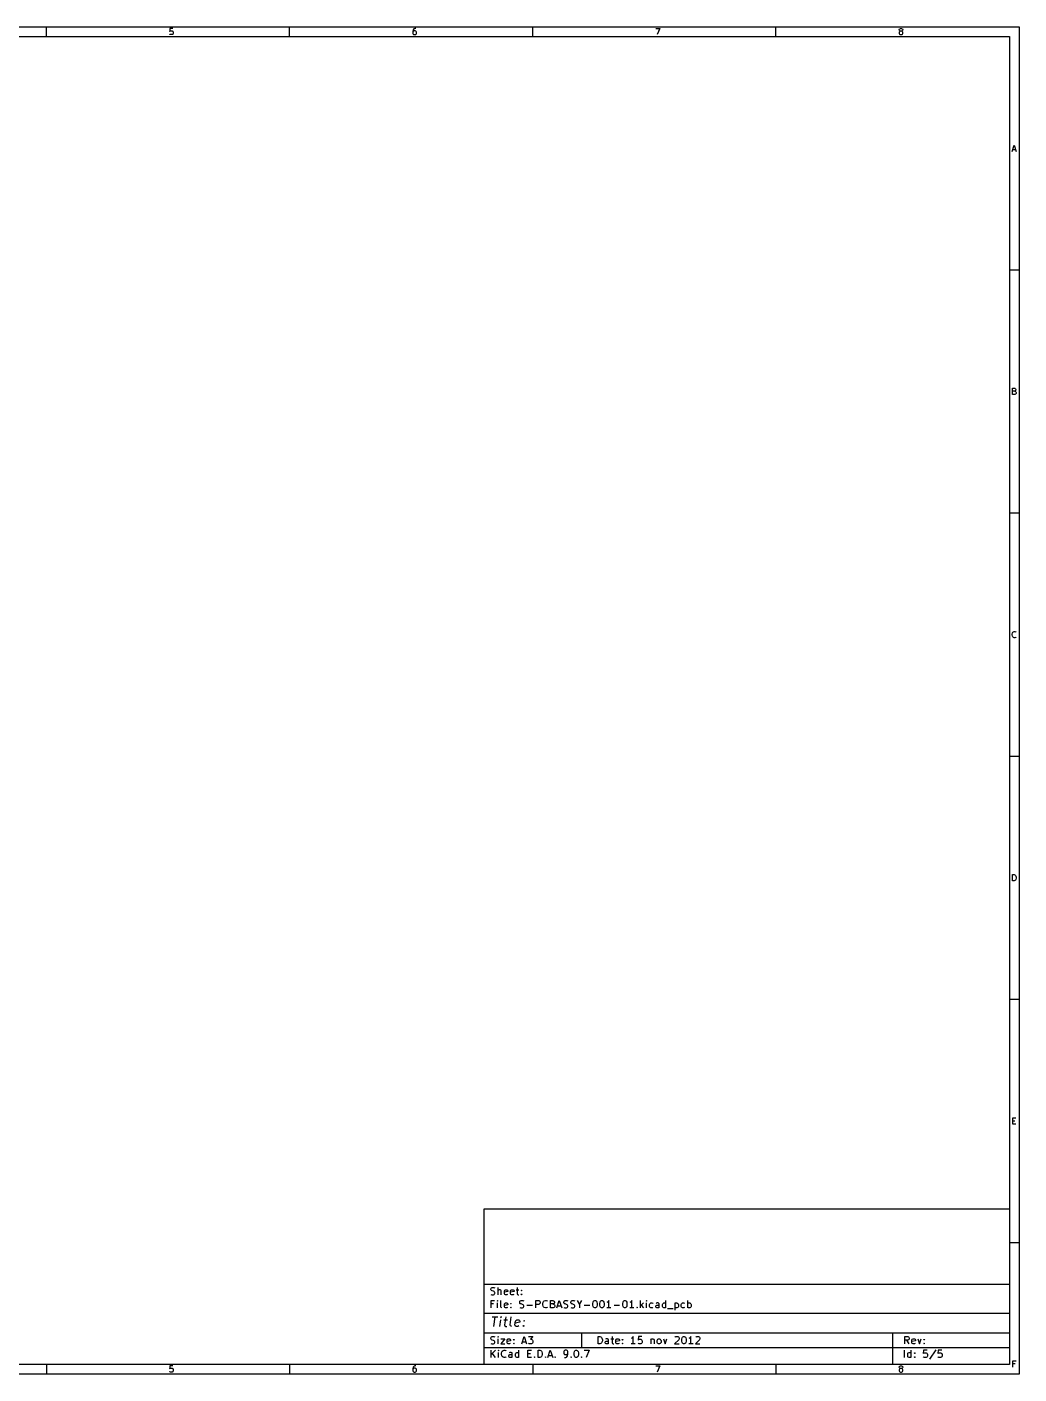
# Model space of a CAD drawing. Extents: x 0.4 to 16.1, y -11.3 to -0.4.
# Drawn here: x 8.11 to 16.14, y -11.3 to -0.39 of the extents above; entities that cross this region are included whole.
import ezdxf

# ---------------------------------------------------------------- set-up
doc = ezdxf.new("R2010")
doc.units = 0
doc.header["$MEASUREMENT"] = 0
doc.layers.add('BLACK', color=7, linetype='CONTINUOUS')

msp = doc.modelspace()

# ---------------------------------------------------------------- linework, layer by layer
at = {"layer": 'BLACK', "linetype": 'CONTINUOUS'}
for p, q in [((0.394, -0.394), (16.141, -0.394)), ((8.268, -0.472), (8.268, -0.394)), ((9.268, -0.405), (9.266, -0.43)), ((9.266, -0.43), (9.268, -0.427)), ((9.292, -0.405), (9.268, -0.405)), ((9.268, -0.427), (9.273, -0.425)), ((9.273, -0.425), (9.285, -0.425)), ((9.285, -0.425), (9.29, -0.427)), ((9.29, -0.427), (9.292, -0.43)), ((9.292, -0.43), (9.295, -0.435)), ((9.295, -0.435), (9.295, -0.447)), ((10.236, -0.472), (10.236, -0.394)), ((11.237, -0.417), (11.234, -0.427)), ((11.234, -0.427), (11.234, -0.447)), ((11.237, -0.43), (11.234, -0.435)), ((11.241, -0.41), (11.237, -0.417)), ((11.239, -0.427), (11.237, -0.43)), ((11.244, -0.425), (11.239, -0.427)), ((11.244, -0.408), (11.241, -0.41)), ((11.249, -0.405), (11.244, -0.408)), ((11.254, -0.425), (11.244, -0.425)), ((11.258, -0.405), (11.249, -0.405)), ((11.258, -0.427), (11.254, -0.425)), ((11.261, -0.43), (11.258, -0.427)), ((11.263, -0.435), (11.261, -0.43)), ((11.263, -0.447), (11.263, -0.435)), ((12.205, -0.472), (12.205, -0.394)), ((13.2, -0.405), (13.234, -0.405)), ((13.234, -0.405), (13.212, -0.456)), ((14.173, -0.472), (14.173, -0.394)), ((15.171, -0.415), (15.174, -0.41)), ((15.171, -0.417), (15.171, -0.415)), ((15.174, -0.422), (15.171, -0.417)), ((15.174, -0.432), (15.171, -0.437)), ((15.174, -0.41), (15.176, -0.408)), ((15.176, -0.425), (15.174, -0.422)), ((15.176, -0.43), (15.174, -0.432)), ((15.176, -0.408), (15.181, -0.405)), ((15.181, -0.427), (15.176, -0.425)), ((15.181, -0.427), (15.176, -0.43)), ((15.181, -0.405), (15.191, -0.405)), ((15.191, -0.427), (15.181, -0.427)), ((15.191, -0.405), (15.195, -0.408)), ((15.195, -0.425), (15.191, -0.427)), ((15.195, -0.43), (15.191, -0.427)), ((15.195, -0.408), (15.198, -0.41)), ((15.198, -0.422), (15.195, -0.425)), ((15.198, -0.432), (15.195, -0.43)), ((15.198, -0.41), (15.2, -0.415)), ((15.2, -0.417), (15.198, -0.422)), ((15.2, -0.437), (15.198, -0.432)), ((15.2, -0.415), (15.2, -0.417)), ((16.141, -0.394), (16.141, -11.299)), ((0.472, -0.472), (16.063, -0.472)), ((9.268, -0.454), (9.266, -0.452)), ((9.273, -0.456), (9.268, -0.454)), ((9.285, -0.456), (9.273, -0.456)), ((9.29, -0.454), (9.285, -0.456)), ((9.292, -0.452), (9.29, -0.454)), ((9.295, -0.447), (9.292, -0.452)), ((11.234, -0.447), (11.237, -0.452)), ((11.237, -0.452), (11.239, -0.454)), ((11.239, -0.454), (11.244, -0.456)), ((11.244, -0.456), (11.254, -0.456)), ((11.254, -0.456), (11.258, -0.454)), ((11.258, -0.454), (11.261, -0.452)), ((11.261, -0.452), (11.263, -0.447)), ((15.171, -0.437), (15.171, -0.447)), ((15.171, -0.447), (15.174, -0.452)), ((15.174, -0.452), (15.176, -0.454)), ((15.176, -0.454), (15.181, -0.456)), ((15.181, -0.456), (15.191, -0.456)), ((15.191, -0.456), (15.195, -0.454)), ((15.195, -0.454), (15.198, -0.452)), ((15.198, -0.452), (15.2, -0.447)), ((15.2, -0.447), (15.2, -0.437)), ((16.063, -0.472), (16.063, -11.221)), ((16.085, -1.401), (16.102, -1.35)), ((16.09, -1.387), (16.114, -1.387)), ((16.102, -1.35), (16.119, -1.401)), ((16.141, -2.362), (16.063, -2.362)), ((16.089, -3.37), (16.089, -3.319)), ((16.089, -3.319), (16.106, -3.319)), ((16.106, -3.343), (16.089, -3.343)), ((16.108, -3.37), (16.089, -3.37)), ((16.106, -3.319), (16.11, -3.321)), ((16.11, -3.341), (16.106, -3.343)), ((16.106, -3.343), (16.113, -3.345)), ((16.113, -3.367), (16.108, -3.37)), ((16.11, -3.321), (16.113, -3.324)), ((16.113, -3.338), (16.11, -3.341)), ((16.113, -3.324), (16.115, -3.328)), ((16.115, -3.333), (16.113, -3.338)), ((16.113, -3.345), (16.115, -3.348)), ((16.115, -3.365), (16.113, -3.367)), ((16.115, -3.328), (16.115, -3.333)), ((16.115, -3.348), (16.118, -3.353)), ((16.118, -3.36), (16.115, -3.365)), ((16.118, -3.353), (16.118, -3.36)), ((16.141, -4.331), (16.063, -4.331)), ((16.086, -5.309), (16.089, -5.299)), ((16.086, -5.316), (16.086, -5.309)), ((16.089, -5.326), (16.086, -5.316)), ((16.089, -5.299), (16.091, -5.294)), ((16.091, -5.331), (16.089, -5.326)), ((16.091, -5.294), (16.096, -5.29)), ((16.096, -5.336), (16.091, -5.331)), ((16.096, -5.29), (16.103, -5.287)), ((16.103, -5.338), (16.096, -5.336)), ((16.103, -5.287), (16.108, -5.287)), ((16.108, -5.338), (16.103, -5.338)), ((16.108, -5.287), (16.115, -5.29)), ((16.115, -5.336), (16.108, -5.338)), ((16.115, -5.29), (16.118, -5.292)), ((16.118, -5.333), (16.115, -5.336)), ((16.141, -6.299), (16.063, -6.299)), ((16.089, -7.307), (16.089, -7.256)), ((16.089, -7.256), (16.101, -7.256)), ((16.101, -7.256), (16.108, -7.258)), ((16.108, -7.304), (16.101, -7.307)), ((16.108, -7.258), (16.113, -7.263)), ((16.113, -7.3), (16.108, -7.304)), ((16.113, -7.263), (16.115, -7.268)), ((16.115, -7.295), (16.113, -7.3)), ((16.115, -7.268), (16.118, -7.278)), ((16.118, -7.285), (16.115, -7.295)), ((16.118, -7.278), (16.118, -7.285)), ((16.101, -7.307), (16.089, -7.307)), ((16.141, -8.268), (16.063, -8.268)), ((16.091, -9.275), (16.091, -9.224)), ((16.091, -9.224), (16.115, -9.224)), ((16.091, -9.249), (16.108, -9.249)), ((16.115, -9.275), (16.091, -9.275)), ((11.811, -9.961), (16.063, -9.961)), ((11.811, -11.221), (11.811, -9.961)), ((16.063, -9.961), (16.063, -11.221)), ((16.141, -10.236), (16.063, -10.236)), ((11.811, -10.571), (16.063, -10.571)), ((11.865, -10.609), (11.868, -10.604)), ((11.865, -10.615), (11.865, -10.609)), ((11.868, -10.62), (11.865, -10.615)), ((11.865, -10.654), (11.874, -10.657)), ((11.868, -10.604), (11.871, -10.601)), ((11.871, -10.623), (11.868, -10.62)), ((11.871, -10.601), (11.876, -10.598)), ((11.876, -10.626), (11.871, -10.623)), ((11.874, -10.657), (11.888, -10.657)), ((11.876, -10.598), (11.89, -10.598)), ((11.888, -10.629), (11.876, -10.626)), ((11.893, -10.632), (11.888, -10.629)), ((11.888, -10.657), (11.893, -10.654)), ((11.89, -10.598), (11.899, -10.601)), ((11.896, -10.635), (11.893, -10.632)), ((11.893, -10.654), (11.896, -10.651)), ((11.899, -10.64), (11.896, -10.635)), ((11.896, -10.651), (11.899, -10.646)), ((11.899, -10.646), (11.899, -10.64)), ((11.924, -10.657), (11.924, -10.598)), ((11.927, -10.62), (11.924, -10.623)), ((11.933, -10.618), (11.927, -10.62)), ((11.941, -10.618), (11.933, -10.618)), ((11.947, -10.62), (11.941, -10.618)), ((11.949, -10.626), (11.947, -10.62)), ((11.949, -10.657), (11.949, -10.626)), ((11.975, -10.626), (11.978, -10.62)), ((11.975, -10.649), (11.975, -10.626)), ((12.003, -10.632), (11.975, -10.637)), ((11.978, -10.654), (11.975, -10.649)), ((11.978, -10.62), (11.983, -10.618)), ((11.983, -10.657), (11.978, -10.654)), ((11.983, -10.618), (11.994, -10.618)), ((11.994, -10.657), (11.983, -10.657)), ((11.994, -10.618), (12, -10.62)), ((12, -10.654), (11.994, -10.657)), ((12, -10.62), (12.003, -10.626)), ((12.003, -10.626), (12.003, -10.632)), ((12.025, -10.626), (12.028, -10.62)), ((12.025, -10.649), (12.025, -10.626)), ((12.054, -10.632), (12.025, -10.637)), ((12.028, -10.654), (12.025, -10.649)), ((12.028, -10.62), (12.034, -10.618)), ((12.034, -10.657), (12.028, -10.654)), ((12.034, -10.618), (12.045, -10.618)), ((12.045, -10.657), (12.034, -10.657)), ((12.045, -10.618), (12.051, -10.62)), ((12.051, -10.654), (12.045, -10.657)), ((12.051, -10.62), (12.054, -10.626)), ((12.054, -10.626), (12.054, -10.632)), ((12.07, -10.618), (12.093, -10.618)), ((12.079, -10.598), (12.079, -10.649)), ((12.079, -10.649), (12.082, -10.654)), ((12.082, -10.654), (12.087, -10.657)), ((12.087, -10.657), (12.093, -10.657)), ((12.11, -10.623), (12.113, -10.62)), ((12.113, -10.626), (12.11, -10.623)), ((12.11, -10.654), (12.113, -10.651)), ((12.113, -10.657), (12.11, -10.654)), ((12.113, -10.62), (12.115, -10.623)), ((12.113, -10.62), (12.113, -10.626)), ((12.115, -10.623), (12.113, -10.626)), ((12.113, -10.651), (12.115, -10.654)), ((12.113, -10.651), (12.113, -10.657)), ((12.115, -10.654), (12.113, -10.657)), ((11.868, -10.763), (11.868, -10.704)), ((11.868, -10.704), (11.896, -10.704)), ((11.888, -10.732), (11.868, -10.732)), ((11.919, -10.704), (11.916, -10.707)), ((11.916, -10.707), (11.919, -10.71)), ((11.921, -10.707), (11.919, -10.704)), ((11.919, -10.704), (11.919, -10.71)), ((11.919, -10.71), (11.921, -10.707)), ((11.919, -10.763), (11.919, -10.724)), ((11.947, -10.755), (11.947, -10.704)), ((11.949, -10.761), (11.947, -10.755)), ((11.955, -10.763), (11.949, -10.761)), ((11.975, -10.732), (11.978, -10.727)), ((11.975, -10.755), (11.975, -10.732)), ((12.003, -10.738), (11.975, -10.744)), ((11.978, -10.761), (11.975, -10.755)), ((11.978, -10.727), (11.983, -10.724)), ((11.983, -10.763), (11.978, -10.761)), ((11.983, -10.724), (11.994, -10.724)), ((11.994, -10.763), (11.983, -10.763)), ((11.994, -10.724), (12, -10.727)), ((12, -10.761), (11.994, -10.763)), ((12, -10.727), (12.003, -10.732)), ((12.003, -10.732), (12.003, -10.738)), ((12.025, -10.73), (12.028, -10.727)), ((12.028, -10.732), (12.025, -10.73)), ((12.025, -10.761), (12.028, -10.758)), ((12.028, -10.763), (12.025, -10.761)), ((12.028, -10.727), (12.031, -10.73)), ((12.028, -10.727), (12.028, -10.732)), ((12.031, -10.73), (12.028, -10.732)), ((12.028, -10.758), (12.031, -10.761)), ((12.028, -10.758), (12.028, -10.763)), ((12.031, -10.761), (12.028, -10.763)), ((12.099, -10.716), (12.101, -10.71)), ((12.099, -10.721), (12.099, -10.716)), ((12.101, -10.727), (12.099, -10.721)), ((12.099, -10.761), (12.107, -10.763)), ((12.101, -10.71), (12.104, -10.707)), ((12.104, -10.73), (12.101, -10.727)), ((12.104, -10.707), (12.11, -10.704)), ((12.11, -10.732), (12.104, -10.73)), ((12.107, -10.763), (12.121, -10.763)), ((12.11, -10.704), (12.124, -10.704)), ((12.121, -10.735), (12.11, -10.732)), ((12.127, -10.738), (12.121, -10.735)), ((12.121, -10.763), (12.127, -10.761)), ((12.124, -10.704), (12.132, -10.707)), ((12.129, -10.741), (12.127, -10.738)), ((12.127, -10.761), (12.129, -10.758)), ((12.132, -10.746), (12.129, -10.741)), ((12.129, -10.758), (12.132, -10.752)), ((12.132, -10.752), (12.132, -10.746)), ((12.158, -10.741), (12.203, -10.741)), ((12.231, -10.763), (12.231, -10.704)), ((12.231, -10.704), (12.253, -10.704)), ((12.253, -10.735), (12.231, -10.735)), ((12.253, -10.704), (12.259, -10.707)), ((12.259, -10.732), (12.253, -10.735)), ((12.259, -10.707), (12.262, -10.71)), ((12.262, -10.73), (12.259, -10.732)), ((12.262, -10.71), (12.264, -10.716)), ((12.264, -10.724), (12.262, -10.73)), ((12.264, -10.716), (12.264, -10.724)), ((12.287, -10.73), (12.29, -10.718)), ((12.287, -10.738), (12.287, -10.73)), ((12.29, -10.749), (12.287, -10.738)), ((12.29, -10.718), (12.293, -10.713)), ((12.293, -10.755), (12.29, -10.749)), ((12.293, -10.713), (12.298, -10.707)), ((12.298, -10.761), (12.293, -10.755)), ((12.298, -10.707), (12.307, -10.704)), ((12.307, -10.763), (12.298, -10.761)), ((12.307, -10.704), (12.312, -10.704)), ((12.312, -10.763), (12.307, -10.763)), ((12.312, -10.704), (12.321, -10.707)), ((12.321, -10.761), (12.312, -10.763)), ((12.321, -10.707), (12.323, -10.71)), ((12.323, -10.758), (12.321, -10.761)), ((12.349, -10.763), (12.349, -10.704)), ((12.349, -10.704), (12.368, -10.704)), ((12.368, -10.732), (12.349, -10.732)), ((12.371, -10.763), (12.349, -10.763)), ((12.368, -10.704), (12.374, -10.707)), ((12.374, -10.73), (12.368, -10.732)), ((12.368, -10.732), (12.377, -10.735)), ((12.377, -10.761), (12.371, -10.763)), ((12.374, -10.707), (12.377, -10.71)), ((12.377, -10.727), (12.374, -10.73)), ((12.377, -10.71), (12.38, -10.716)), ((12.38, -10.721), (12.377, -10.727)), ((12.377, -10.735), (12.38, -10.738)), ((12.38, -10.758), (12.377, -10.761)), ((12.38, -10.716), (12.38, -10.721)), ((12.38, -10.738), (12.383, -10.744)), ((12.383, -10.752), (12.38, -10.758)), ((12.383, -10.744), (12.383, -10.752)), ((12.399, -10.763), (12.419, -10.704)), ((12.405, -10.746), (12.433, -10.746)), ((12.419, -10.704), (12.439, -10.763)), ((12.456, -10.716), (12.458, -10.71)), ((12.456, -10.721), (12.456, -10.716)), ((12.458, -10.727), (12.456, -10.721)), ((12.456, -10.761), (12.464, -10.763)), ((12.458, -10.71), (12.461, -10.707)), ((12.461, -10.73), (12.458, -10.727)), ((12.461, -10.707), (12.467, -10.704)), ((12.467, -10.732), (12.461, -10.73)), ((12.464, -10.763), (12.478, -10.763)), ((12.467, -10.704), (12.481, -10.704)), ((12.478, -10.735), (12.467, -10.732)), ((12.484, -10.738), (12.478, -10.735)), ((12.478, -10.763), (12.484, -10.761)), ((12.481, -10.704), (12.489, -10.707)), ((12.487, -10.741), (12.484, -10.738)), ((12.484, -10.761), (12.487, -10.758)), ((12.489, -10.746), (12.487, -10.741)), ((12.487, -10.758), (12.489, -10.752)), ((12.489, -10.752), (12.489, -10.746)), ((12.512, -10.716), (12.515, -10.71)), ((12.512, -10.721), (12.512, -10.716)), ((12.515, -10.727), (12.512, -10.721)), ((12.512, -10.761), (12.52, -10.763)), ((12.515, -10.71), (12.518, -10.707)), ((12.518, -10.73), (12.515, -10.727)), ((12.518, -10.707), (12.523, -10.704)), ((12.523, -10.732), (12.518, -10.73)), ((12.52, -10.763), (12.534, -10.763)), ((12.523, -10.704), (12.537, -10.704)), ((12.534, -10.735), (12.523, -10.732)), ((12.54, -10.738), (12.534, -10.735)), ((12.534, -10.763), (12.54, -10.761)), ((12.537, -10.704), (12.546, -10.707)), ((12.543, -10.741), (12.54, -10.738)), ((12.54, -10.761), (12.543, -10.758)), ((12.546, -10.746), (12.543, -10.741)), ((12.543, -10.758), (12.546, -10.752)), ((12.546, -10.752), (12.546, -10.746)), ((12.563, -10.704), (12.582, -10.735)), ((12.582, -10.735), (12.602, -10.704)), ((12.582, -10.735), (12.582, -10.763)), ((12.622, -10.741), (12.667, -10.741)), ((12.692, -10.727), (12.695, -10.716)), ((12.692, -10.741), (12.692, -10.727)), ((12.695, -10.752), (12.692, -10.741)), ((12.695, -10.716), (12.697, -10.71)), ((12.697, -10.758), (12.695, -10.752)), ((12.697, -10.71), (12.7, -10.707)), ((12.7, -10.761), (12.697, -10.758)), ((12.7, -10.707), (12.706, -10.704)), ((12.706, -10.763), (12.7, -10.761)), ((12.706, -10.704), (12.712, -10.704)), ((12.712, -10.763), (12.706, -10.763)), ((12.712, -10.704), (12.717, -10.707)), ((12.717, -10.761), (12.712, -10.763)), ((12.717, -10.707), (12.72, -10.71)), ((12.72, -10.758), (12.717, -10.761)), ((12.72, -10.71), (12.723, -10.716)), ((12.723, -10.752), (12.72, -10.758)), ((12.723, -10.716), (12.726, -10.727)), ((12.726, -10.741), (12.723, -10.752)), ((12.726, -10.727), (12.726, -10.741)), ((12.748, -10.727), (12.751, -10.716)), ((12.748, -10.741), (12.748, -10.727)), ((12.751, -10.752), (12.748, -10.741)), ((12.751, -10.716), (12.754, -10.71)), ((12.754, -10.758), (12.751, -10.752)), ((12.754, -10.71), (12.757, -10.707)), ((12.757, -10.761), (12.754, -10.758)), ((12.757, -10.707), (12.762, -10.704)), ((12.762, -10.763), (12.757, -10.761)), ((12.762, -10.704), (12.768, -10.704)), ((12.768, -10.763), (12.762, -10.763)), ((12.768, -10.704), (12.773, -10.707)), ((12.773, -10.761), (12.768, -10.763)), ((12.773, -10.707), (12.776, -10.71)), ((12.776, -10.758), (12.773, -10.761)), ((12.776, -10.71), (12.779, -10.716)), ((12.779, -10.752), (12.776, -10.758)), ((12.779, -10.716), (12.782, -10.727)), ((12.782, -10.741), (12.779, -10.752)), ((12.782, -10.727), (12.782, -10.741)), ((12.81, -10.718), (12.804, -10.721)), ((12.838, -10.763), (12.804, -10.763)), ((12.816, -10.713), (12.81, -10.718)), ((12.821, -10.704), (12.816, -10.713)), ((12.821, -10.763), (12.821, -10.704)), ((12.863, -10.741), (12.908, -10.741)), ((12.934, -10.727), (12.937, -10.716)), ((12.934, -10.741), (12.934, -10.727)), ((12.937, -10.752), (12.934, -10.741)), ((12.937, -10.716), (12.939, -10.71)), ((12.939, -10.758), (12.937, -10.752)), ((12.939, -10.71), (12.942, -10.707)), ((12.942, -10.761), (12.939, -10.758)), ((12.942, -10.707), (12.948, -10.704)), ((12.948, -10.763), (12.942, -10.761)), ((12.948, -10.704), (12.953, -10.704)), ((12.953, -10.763), (12.948, -10.763)), ((12.953, -10.704), (12.959, -10.707)), ((12.959, -10.761), (12.953, -10.763)), ((12.959, -10.707), (12.962, -10.71)), ((12.962, -10.758), (12.959, -10.761)), ((12.962, -10.71), (12.965, -10.716)), ((12.965, -10.752), (12.962, -10.758)), ((12.965, -10.716), (12.967, -10.727)), ((12.967, -10.741), (12.965, -10.752)), ((12.967, -10.727), (12.967, -10.741)), ((12.996, -10.718), (12.99, -10.721)), ((13.024, -10.763), (12.99, -10.763)), ((13.001, -10.713), (12.996, -10.718)), ((13.007, -10.704), (13.001, -10.713)), ((13.007, -10.763), (13.007, -10.704)), ((13.046, -10.761), (13.049, -10.758)), ((13.049, -10.763), (13.046, -10.761)), ((13.049, -10.758), (13.052, -10.761)), ((13.049, -10.758), (13.049, -10.763)), ((13.052, -10.761), (13.049, -10.763)), ((13.077, -10.763), (13.077, -10.704)), ((13.1, -10.724), (13.077, -10.746)), ((13.083, -10.741), (13.1, -10.763)), ((13.125, -10.704), (13.122, -10.707)), ((13.122, -10.707), (13.125, -10.71)), ((13.128, -10.707), (13.125, -10.704)), ((13.125, -10.704), (13.125, -10.71)), ((13.125, -10.71), (13.128, -10.707)), ((13.125, -10.763), (13.125, -10.724)), ((13.15, -10.735), (13.153, -10.73)), ((13.15, -10.752), (13.15, -10.735)), ((13.153, -10.758), (13.15, -10.752)), ((13.153, -10.73), (13.156, -10.727)), ((13.156, -10.761), (13.153, -10.758)), ((13.156, -10.727), (13.161, -10.724)), ((13.161, -10.763), (13.156, -10.761)), ((13.161, -10.724), (13.173, -10.724)), ((13.173, -10.763), (13.161, -10.763)), ((13.173, -10.724), (13.178, -10.727)), ((13.178, -10.761), (13.173, -10.763)), ((13.201, -10.749), (13.204, -10.744)), ((13.201, -10.755), (13.201, -10.749)), ((13.204, -10.761), (13.201, -10.755)), ((13.209, -10.724), (13.204, -10.727)), ((13.204, -10.744), (13.209, -10.741)), ((13.209, -10.763), (13.204, -10.761)), ((13.221, -10.724), (13.209, -10.724)), ((13.209, -10.741), (13.223, -10.741)), ((13.223, -10.763), (13.209, -10.763)), ((13.226, -10.727), (13.221, -10.724)), ((13.223, -10.741), (13.229, -10.738)), ((13.229, -10.761), (13.223, -10.763)), ((13.229, -10.732), (13.226, -10.727)), ((13.229, -10.763), (13.229, -10.732)), ((13.254, -10.735), (13.257, -10.73)), ((13.254, -10.752), (13.254, -10.735)), ((13.257, -10.758), (13.254, -10.752)), ((13.257, -10.73), (13.26, -10.727)), ((13.26, -10.761), (13.257, -10.758)), ((13.26, -10.727), (13.266, -10.724)), ((13.266, -10.763), (13.26, -10.761)), ((13.266, -10.724), (13.277, -10.724)), ((13.277, -10.763), (13.266, -10.763)), ((13.277, -10.724), (13.282, -10.727)), ((13.282, -10.761), (13.277, -10.763)), ((13.282, -10.763), (13.282, -10.704)), ((13.296, -10.769), (13.341, -10.769)), ((13.356, -10.724), (13.356, -10.783)), ((13.356, -10.727), (13.361, -10.724)), ((13.361, -10.763), (13.356, -10.761)), ((13.361, -10.724), (13.372, -10.724)), ((13.372, -10.763), (13.361, -10.763)), ((13.372, -10.724), (13.378, -10.727)), ((13.378, -10.761), (13.372, -10.763)), ((13.378, -10.727), (13.381, -10.73)), ((13.381, -10.758), (13.378, -10.761)), ((13.381, -10.73), (13.384, -10.735)), ((13.384, -10.752), (13.381, -10.758)), ((13.384, -10.735), (13.384, -10.752)), ((13.406, -10.735), (13.409, -10.73)), ((13.406, -10.752), (13.406, -10.735)), ((13.409, -10.758), (13.406, -10.752)), ((13.409, -10.73), (13.412, -10.727)), ((13.412, -10.761), (13.409, -10.758)), ((13.412, -10.727), (13.417, -10.724)), ((13.417, -10.763), (13.412, -10.761)), ((13.417, -10.724), (13.429, -10.724)), ((13.429, -10.763), (13.417, -10.763)), ((13.429, -10.724), (13.434, -10.727)), ((13.434, -10.761), (13.429, -10.763)), ((13.46, -10.763), (13.46, -10.704)), ((13.46, -10.727), (13.465, -10.724)), ((13.465, -10.763), (13.46, -10.761)), ((13.465, -10.724), (13.476, -10.724)), ((13.476, -10.763), (13.465, -10.763)), ((13.476, -10.724), (13.482, -10.727)), ((13.482, -10.761), (13.476, -10.763)), ((13.482, -10.727), (13.485, -10.73)), ((13.485, -10.758), (13.482, -10.761)), ((13.485, -10.73), (13.488, -10.735)), ((13.488, -10.752), (13.485, -10.758)), ((13.488, -10.735), (13.488, -10.752)), ((11.811, -10.807), (16.063, -10.807)), ((11.877, -10.835), (11.922, -10.835)), ((11.89, -10.914), (11.9, -10.835)), ((11.939, -10.914), (11.945, -10.861)), ((11.948, -10.835), (11.944, -10.839)), ((11.944, -10.839), (11.947, -10.842)), ((11.948, -10.835), (11.947, -10.842)), ((11.947, -10.842), (11.952, -10.839)), ((11.952, -10.839), (11.948, -10.835)), ((11.971, -10.861), (12.001, -10.861)), ((11.986, -10.835), (11.977, -10.902)), ((11.977, -10.902), (11.98, -10.91)), ((12.022, -10.902), (12.031, -10.835)), ((12.025, -10.91), (12.022, -10.902)), ((12.06, -10.902), (12.064, -10.872)), ((12.063, -10.91), (12.06, -10.902)), ((12.1, -10.88), (12.062, -10.887)), ((12.064, -10.872), (12.068, -10.865)), ((12.068, -10.865), (12.076, -10.861)), ((12.076, -10.861), (12.091, -10.861)), ((12.091, -10.861), (12.098, -10.865)), ((12.098, -10.865), (12.101, -10.872)), ((12.101, -10.872), (12.1, -10.88)), ((12.132, -10.869), (12.136, -10.865)), ((12.135, -10.872), (12.132, -10.869)), ((12.136, -10.865), (12.135, -10.872)), ((12.139, -10.869), (12.135, -10.872)), ((12.136, -10.865), (12.139, -10.869)), ((11.811, -10.965), (16.063, -10.965)), ((11.865, -11.007), (11.868, -11.001)), ((11.865, -11.012), (11.865, -11.007)), ((11.868, -11.018), (11.865, -11.012)), ((11.868, -11.001), (11.871, -10.998)), ((11.871, -10.998), (11.876, -10.996)), ((11.876, -10.996), (11.89, -10.996)), ((11.89, -10.996), (11.899, -10.998)), ((11.924, -10.996), (11.921, -10.998)), ((11.921, -10.998), (11.924, -11.001)), ((11.927, -10.998), (11.924, -10.996)), ((11.924, -10.996), (11.924, -11.001)), ((11.924, -11.001), (11.927, -10.998)), ((11.98, -10.91), (11.987, -10.914)), ((11.987, -10.914), (11.995, -10.914)), ((12.032, -10.914), (12.025, -10.91)), ((12.07, -10.914), (12.063, -10.91)), ((12.085, -10.914), (12.07, -10.914)), ((12.093, -10.91), (12.085, -10.914)), ((12.115, -11.055), (12.135, -10.996)), ((12.127, -10.91), (12.131, -10.906)), ((12.13, -10.914), (12.127, -10.91)), ((12.131, -10.906), (12.13, -10.914)), ((12.134, -10.91), (12.13, -10.914)), ((12.131, -10.906), (12.134, -10.91)), ((12.135, -10.996), (12.155, -11.055)), ((12.169, -10.996), (12.205, -10.996)), ((12.205, -10.996), (12.186, -11.018)), ((12.598, -10.965), (12.598, -11.083)), ((12.734, -11.055), (12.734, -10.996)), ((12.734, -10.996), (12.748, -10.996)), ((12.748, -10.996), (12.757, -10.998)), ((12.757, -10.998), (12.762, -11.004)), ((12.762, -11.004), (12.765, -11.01)), ((12.765, -11.01), (12.768, -11.021)), ((12.847, -10.996), (12.847, -11.046)), ((13.007, -11.01), (13.001, -11.012)), ((13.012, -11.004), (13.007, -11.01)), ((13.018, -10.996), (13.012, -11.004)), ((13.018, -11.055), (13.018, -10.996)), ((13.06, -10.996), (13.057, -11.024)), ((13.088, -10.996), (13.06, -10.996)), ((13.356, -11.001), (13.358, -10.998)), ((13.358, -10.998), (13.364, -10.996)), ((13.364, -10.996), (13.378, -10.996)), ((13.378, -10.996), (13.384, -10.998)), ((13.384, -10.998), (13.386, -11.001)), ((13.386, -11.001), (13.389, -11.007)), ((13.389, -11.012), (13.386, -11.021)), ((13.389, -11.007), (13.389, -11.012)), ((13.412, -11.018), (13.415, -11.007)), ((13.415, -11.007), (13.417, -11.001)), ((13.417, -11.001), (13.42, -10.998)), ((13.42, -10.998), (13.426, -10.996)), ((13.426, -10.996), (13.431, -10.996)), ((13.431, -10.996), (13.437, -10.998)), ((13.437, -10.998), (13.44, -11.001)), ((13.44, -11.001), (13.443, -11.007)), ((13.443, -11.007), (13.446, -11.018)), ((13.474, -11.01), (13.468, -11.012)), ((13.479, -11.004), (13.474, -11.01)), ((13.485, -10.996), (13.479, -11.004)), ((13.485, -11.055), (13.485, -10.996)), ((13.524, -11.001), (13.527, -10.998)), ((13.527, -10.998), (13.533, -10.996)), ((13.533, -10.996), (13.547, -10.996)), ((13.547, -10.996), (13.552, -10.998)), ((13.552, -10.998), (13.555, -11.001)), ((13.555, -11.001), (13.558, -11.007)), ((13.558, -11.012), (13.555, -11.021)), ((13.558, -11.007), (13.558, -11.012)), ((15.118, -10.965), (15.118, -11.221)), ((15.218, -11.054), (15.218, -10.995)), ((15.218, -10.995), (15.241, -10.995)), ((15.241, -10.995), (15.246, -10.998)), ((15.246, -10.998), (15.249, -11.001)), ((15.249, -11.001), (15.252, -11.007)), ((15.252, -11.007), (15.252, -11.015)), ((11.811, -11.083), (16.063, -11.083)), ((11.865, -11.052), (11.874, -11.055)), ((11.871, -11.021), (11.868, -11.018)), ((11.868, -11.165), (11.868, -11.106)), ((11.902, -11.106), (11.868, -11.14)), ((11.876, -11.024), (11.871, -11.021)), ((11.874, -11.055), (11.888, -11.055)), ((11.888, -11.027), (11.876, -11.024)), ((11.893, -11.029), (11.888, -11.027)), ((11.888, -11.055), (11.893, -11.052)), ((11.896, -11.032), (11.893, -11.029)), ((11.893, -11.052), (11.896, -11.049)), ((11.899, -11.038), (11.896, -11.032)), ((11.896, -11.049), (11.899, -11.043)), ((11.899, -11.043), (11.899, -11.038)), ((11.924, -11.055), (11.924, -11.015)), ((11.927, -11.106), (11.924, -11.109)), ((11.924, -11.109), (11.927, -11.111)), ((11.93, -11.109), (11.927, -11.106)), ((11.927, -11.106), (11.927, -11.111)), ((11.927, -11.111), (11.93, -11.109)), ((11.947, -11.015), (11.978, -11.015)), ((11.978, -11.015), (11.947, -11.055)), ((11.947, -11.055), (11.978, -11.055)), ((11.952, -11.131), (11.955, -11.12)), ((11.955, -11.12), (11.958, -11.114)), ((11.958, -11.114), (11.964, -11.109)), ((11.964, -11.109), (11.972, -11.106)), ((11.972, -11.106), (11.978, -11.106)), ((11.978, -11.106), (11.986, -11.109)), ((11.986, -11.109), (11.989, -11.111)), ((11.997, -11.024), (12, -11.018)), ((11.997, -11.046), (11.997, -11.024)), ((12.025, -11.029), (11.997, -11.035)), ((12, -11.052), (11.997, -11.046)), ((12, -11.018), (12.006, -11.015)), ((12.006, -11.055), (12, -11.052)), ((12.006, -11.015), (12.017, -11.015)), ((12.017, -11.055), (12.006, -11.055)), ((12.017, -11.015), (12.023, -11.018)), ((12.023, -11.052), (12.017, -11.055)), ((12.023, -11.018), (12.025, -11.024)), ((12.025, -11.024), (12.025, -11.029)), ((12.048, -11.021), (12.051, -11.018)), ((12.051, -11.024), (12.048, -11.021)), ((12.048, -11.052), (12.051, -11.049)), ((12.051, -11.055), (12.048, -11.052)), ((12.051, -11.018), (12.054, -11.021)), ((12.051, -11.018), (12.051, -11.024)), ((12.054, -11.021), (12.051, -11.024)), ((12.051, -11.049), (12.054, -11.052)), ((12.051, -11.049), (12.051, -11.055)), ((12.054, -11.052), (12.051, -11.055)), ((12.093, -11.165), (12.093, -11.106)), ((12.121, -11.038), (12.149, -11.038)), ((12.166, -11.165), (12.166, -11.106)), ((12.166, -11.106), (12.194, -11.106)), ((12.172, -11.052), (12.169, -11.049)), ((12.177, -11.055), (12.172, -11.052)), ((12.194, -11.055), (12.177, -11.055)), ((12.186, -11.018), (12.194, -11.018)), ((12.194, -11.018), (12.2, -11.021)), ((12.2, -11.052), (12.194, -11.055)), ((12.2, -11.021), (12.203, -11.024)), ((12.203, -11.049), (12.2, -11.052)), ((12.203, -11.024), (12.205, -11.029)), ((12.205, -11.043), (12.203, -11.049)), ((12.205, -11.029), (12.205, -11.043)), ((12.248, -11.165), (12.248, -11.106)), ((12.248, -11.106), (12.262, -11.106)), ((12.262, -11.106), (12.27, -11.109)), ((12.27, -11.109), (12.276, -11.114)), ((12.276, -11.114), (12.278, -11.12)), ((12.278, -11.12), (12.281, -11.131)), ((12.326, -11.165), (12.346, -11.106)), ((12.346, -11.106), (12.366, -11.165)), ((12.458, -11.111), (12.456, -11.117)), ((12.456, -11.117), (12.456, -11.131)), ((12.461, -11.109), (12.458, -11.111)), ((12.467, -11.106), (12.461, -11.109)), ((12.478, -11.106), (12.467, -11.106)), ((12.484, -11.109), (12.478, -11.106)), ((12.487, -11.111), (12.484, -11.109)), ((12.489, -11.117), (12.487, -11.111)), ((12.489, -11.14), (12.489, -11.117)), ((12.54, -11.128), (12.543, -11.117)), ((12.543, -11.117), (12.546, -11.111)), ((12.546, -11.111), (12.548, -11.109)), ((12.548, -11.109), (12.554, -11.106)), ((12.554, -11.106), (12.56, -11.106)), ((12.56, -11.106), (12.565, -11.109)), ((12.565, -11.109), (12.568, -11.111)), ((12.568, -11.111), (12.571, -11.117)), ((12.571, -11.117), (12.574, -11.128)), ((12.622, -11.106), (12.661, -11.106)), ((12.661, -11.106), (12.636, -11.165)), ((12.748, -11.055), (12.734, -11.055)), ((12.757, -11.052), (12.748, -11.055)), ((12.762, -11.046), (12.757, -11.052)), ((12.765, -11.041), (12.762, -11.046)), ((12.768, -11.029), (12.765, -11.041)), ((12.768, -11.021), (12.768, -11.029)), ((12.79, -11.041), (12.793, -11.035)), ((12.79, -11.046), (12.79, -11.041)), ((12.793, -11.052), (12.79, -11.046)), ((12.799, -11.015), (12.793, -11.018)), ((12.793, -11.035), (12.799, -11.032)), ((12.799, -11.055), (12.793, -11.052)), ((12.81, -11.015), (12.799, -11.015)), ((12.799, -11.032), (12.813, -11.032)), ((12.813, -11.055), (12.799, -11.055)), ((12.816, -11.018), (12.81, -11.015)), ((12.813, -11.032), (12.818, -11.029)), ((12.818, -11.052), (12.813, -11.055)), ((12.818, -11.024), (12.816, -11.018)), ((12.818, -11.055), (12.818, -11.024)), ((12.838, -11.015), (12.861, -11.015)), ((12.847, -11.046), (12.849, -11.052)), ((12.849, -11.052), (12.855, -11.055)), ((12.855, -11.055), (12.861, -11.055)), ((12.877, -11.024), (12.88, -11.018)), ((12.877, -11.046), (12.877, -11.024)), ((12.906, -11.029), (12.877, -11.035)), ((12.88, -11.052), (12.877, -11.046)), ((12.88, -11.018), (12.886, -11.015)), ((12.886, -11.055), (12.88, -11.052)), ((12.886, -11.015), (12.897, -11.015)), ((12.897, -11.055), (12.886, -11.055)), ((12.897, -11.015), (12.903, -11.018)), ((12.903, -11.052), (12.897, -11.055)), ((12.903, -11.018), (12.906, -11.024)), ((12.906, -11.024), (12.906, -11.029)), ((12.928, -11.021), (12.931, -11.018)), ((12.931, -11.024), (12.928, -11.021)), ((12.928, -11.052), (12.931, -11.049)), ((12.931, -11.055), (12.928, -11.052)), ((12.931, -11.018), (12.934, -11.021)), ((12.931, -11.018), (12.931, -11.024)), ((12.934, -11.021), (12.931, -11.024)), ((12.931, -11.049), (12.934, -11.052)), ((12.931, -11.049), (12.931, -11.055)), ((12.934, -11.052), (12.931, -11.055)), ((13.035, -11.055), (13.001, -11.055)), ((13.057, -11.024), (13.06, -11.021)), ((13.06, -11.052), (13.057, -11.049)), ((13.06, -11.021), (13.066, -11.018)), ((13.066, -11.055), (13.06, -11.052)), ((13.066, -11.018), (13.08, -11.018)), ((13.08, -11.055), (13.066, -11.055)), ((13.08, -11.018), (13.086, -11.021)), ((13.086, -11.052), (13.08, -11.055)), ((13.086, -11.021), (13.088, -11.024)), ((13.088, -11.049), (13.086, -11.052)), ((13.088, -11.024), (13.091, -11.029)), ((13.091, -11.043), (13.088, -11.049)), ((13.091, -11.029), (13.091, -11.043)), ((13.161, -11.015), (13.161, -11.055)), ((13.161, -11.021), (13.164, -11.018)), ((13.164, -11.018), (13.17, -11.015)), ((13.17, -11.015), (13.178, -11.015)), ((13.178, -11.015), (13.184, -11.018)), ((13.184, -11.018), (13.187, -11.024)), ((13.187, -11.024), (13.187, -11.055)), ((13.212, -11.027), (13.215, -11.021)), ((13.212, -11.043), (13.212, -11.027)), ((13.215, -11.049), (13.212, -11.043)), ((13.215, -11.021), (13.218, -11.018)), ((13.218, -11.052), (13.215, -11.049)), ((13.218, -11.018), (13.223, -11.015)), ((13.223, -11.055), (13.218, -11.052)), ((13.223, -11.015), (13.232, -11.015)), ((13.232, -11.055), (13.223, -11.055)), ((13.232, -11.015), (13.237, -11.018)), ((13.237, -11.052), (13.232, -11.055)), ((13.237, -11.018), (13.24, -11.021)), ((13.24, -11.049), (13.237, -11.052)), ((13.24, -11.021), (13.243, -11.027)), ((13.243, -11.043), (13.24, -11.049)), ((13.243, -11.027), (13.243, -11.043)), ((13.263, -11.015), (13.277, -11.055)), ((13.277, -11.055), (13.291, -11.015)), ((13.386, -11.021), (13.353, -11.055)), ((13.353, -11.055), (13.389, -11.055)), ((13.412, -11.032), (13.412, -11.018)), ((13.415, -11.043), (13.412, -11.032)), ((13.417, -11.049), (13.415, -11.043)), ((13.42, -11.052), (13.417, -11.049)), ((13.426, -11.055), (13.42, -11.052)), ((13.431, -11.055), (13.426, -11.055)), ((13.437, -11.052), (13.431, -11.055)), ((13.44, -11.049), (13.437, -11.052)), ((13.443, -11.043), (13.44, -11.049)), ((13.446, -11.032), (13.443, -11.043)), ((13.446, -11.018), (13.446, -11.032)), ((13.502, -11.055), (13.468, -11.055)), ((13.555, -11.021), (13.521, -11.055)), ((13.521, -11.055), (13.558, -11.055)), ((15.214, -11.165), (15.214, -11.106)), ((15.241, -11.026), (15.218, -11.026)), ((15.252, -11.054), (15.232, -11.026)), ((15.246, -11.023), (15.241, -11.026)), ((15.249, -11.021), (15.246, -11.023)), ((15.252, -11.015), (15.249, -11.021)), ((15.268, -11.165), (15.268, -11.106)), ((15.274, -11.023), (15.277, -11.018)), ((15.274, -11.046), (15.274, -11.023)), ((15.303, -11.029), (15.274, -11.035)), ((15.277, -11.052), (15.274, -11.046)), ((15.277, -11.018), (15.283, -11.015)), ((15.283, -11.054), (15.277, -11.052)), ((15.283, -11.015), (15.294, -11.015)), ((15.294, -11.054), (15.283, -11.054)), ((15.294, -11.015), (15.3, -11.018)), ((15.3, -11.052), (15.294, -11.054)), ((15.3, -11.018), (15.303, -11.023)), ((15.303, -11.023), (15.303, -11.029)), ((15.322, -11.015), (15.336, -11.054)), ((15.336, -11.054), (15.35, -11.015)), ((15.369, -11.106), (15.366, -11.134)), ((15.397, -11.106), (15.369, -11.106)), ((15.37, -11.021), (15.373, -11.018)), ((15.373, -11.023), (15.37, -11.021)), ((15.37, -11.052), (15.373, -11.049)), ((15.373, -11.054), (15.37, -11.052)), ((15.373, -11.018), (15.376, -11.021)), ((15.373, -11.018), (15.373, -11.023)), ((15.376, -11.021), (15.373, -11.023)), ((15.373, -11.049), (15.376, -11.052)), ((15.373, -11.049), (15.373, -11.054)), ((15.376, -11.052), (15.373, -11.054)), ((15.467, -11.103), (15.417, -11.179)), ((15.487, -11.106), (15.484, -11.134)), ((15.515, -11.106), (15.487, -11.106)), ((16.063, -11.221), (0.472, -11.221)), ((8.268, -11.221), (8.268, -11.299)), ((9.268, -11.232), (9.266, -11.256)), ((9.292, -11.232), (9.268, -11.232)), ((10.236, -11.221), (10.236, -11.299)), ((11.249, -11.232), (11.244, -11.235)), ((11.258, -11.232), (11.249, -11.232)), ((16.063, -11.221), (11.811, -11.221)), ((11.902, -11.165), (11.876, -11.131)), ((11.927, -11.165), (11.927, -11.126)), ((11.952, -11.14), (11.952, -11.131)), ((11.955, -11.151), (11.952, -11.14)), ((11.958, -11.156), (11.955, -11.151)), ((11.964, -11.162), (11.958, -11.156)), ((11.972, -11.165), (11.964, -11.162)), ((11.978, -11.165), (11.972, -11.165)), ((11.986, -11.162), (11.978, -11.165)), ((11.989, -11.159), (11.986, -11.162)), ((12.011, -11.151), (12.014, -11.145)), ((12.011, -11.156), (12.011, -11.151)), ((12.014, -11.162), (12.011, -11.156)), ((12.02, -11.126), (12.014, -11.128)), ((12.014, -11.145), (12.02, -11.142)), ((12.02, -11.165), (12.014, -11.162)), ((12.031, -11.126), (12.02, -11.126)), ((12.02, -11.142), (12.034, -11.142)), ((12.034, -11.165), (12.02, -11.165)), ((12.037, -11.128), (12.031, -11.126)), ((12.034, -11.142), (12.039, -11.14)), ((12.039, -11.162), (12.034, -11.165)), ((12.039, -11.134), (12.037, -11.128)), ((12.039, -11.165), (12.039, -11.134)), ((12.065, -11.137), (12.068, -11.131)), ((12.065, -11.154), (12.065, -11.137)), ((12.068, -11.159), (12.065, -11.154)), ((12.068, -11.131), (12.07, -11.128)), ((12.07, -11.162), (12.068, -11.159)), ((12.07, -11.128), (12.076, -11.126)), ((12.076, -11.165), (12.07, -11.162)), ((12.076, -11.126), (12.087, -11.126)), ((12.087, -11.165), (12.076, -11.165)), ((12.087, -11.126), (12.093, -11.128)), ((12.093, -11.162), (12.087, -11.165)), ((12.166, -11.134), (12.186, -11.134)), ((12.194, -11.165), (12.166, -11.165)), ((12.205, -11.221), (12.205, -11.299)), ((12.217, -11.162), (12.219, -11.159)), ((12.219, -11.165), (12.217, -11.162)), ((12.219, -11.159), (12.222, -11.162)), ((12.219, -11.159), (12.219, -11.165)), ((12.222, -11.162), (12.219, -11.165)), ((12.262, -11.165), (12.248, -11.165)), ((12.27, -11.162), (12.262, -11.165)), ((12.276, -11.156), (12.27, -11.162)), ((12.278, -11.151), (12.276, -11.156)), ((12.281, -11.14), (12.278, -11.151)), ((12.281, -11.131), (12.281, -11.14)), ((12.304, -11.162), (12.307, -11.159)), ((12.307, -11.165), (12.304, -11.162)), ((12.307, -11.159), (12.309, -11.162)), ((12.307, -11.159), (12.307, -11.165)), ((12.309, -11.162), (12.307, -11.165)), ((12.332, -11.148), (12.36, -11.148)), ((12.383, -11.162), (12.385, -11.159)), ((12.385, -11.165), (12.383, -11.162)), ((12.385, -11.159), (12.388, -11.162)), ((12.385, -11.159), (12.385, -11.165)), ((12.388, -11.162), (12.385, -11.165)), ((12.456, -11.131), (12.458, -11.137)), ((12.458, -11.137), (12.461, -11.14)), ((12.461, -11.14), (12.467, -11.142)), ((12.461, -11.165), (12.473, -11.165)), ((12.467, -11.142), (12.478, -11.142)), ((12.473, -11.165), (12.478, -11.162)), ((12.478, -11.142), (12.484, -11.14)), ((12.478, -11.162), (12.481, -11.159)), ((12.481, -11.159), (12.487, -11.151)), ((12.484, -11.14), (12.487, -11.137)), ((12.487, -11.137), (12.489, -11.131)), ((12.487, -11.151), (12.489, -11.14)), ((12.512, -11.162), (12.515, -11.159)), ((12.515, -11.165), (12.512, -11.162)), ((12.515, -11.159), (12.518, -11.162)), ((12.515, -11.159), (12.515, -11.165)), ((12.518, -11.162), (12.515, -11.165)), ((12.54, -11.142), (12.54, -11.128)), ((12.543, -11.154), (12.54, -11.142)), ((12.546, -11.159), (12.543, -11.154)), ((12.548, -11.162), (12.546, -11.159)), ((12.554, -11.165), (12.548, -11.162)), ((12.56, -11.165), (12.554, -11.165)), ((12.565, -11.162), (12.56, -11.165)), ((12.568, -11.159), (12.565, -11.162)), ((12.571, -11.154), (12.568, -11.159)), ((12.574, -11.142), (12.571, -11.154)), ((12.574, -11.128), (12.574, -11.142)), ((12.596, -11.162), (12.599, -11.159)), ((12.599, -11.165), (12.596, -11.162)), ((12.599, -11.159), (12.602, -11.162)), ((12.599, -11.159), (12.599, -11.165)), ((12.602, -11.162), (12.599, -11.165)), ((13.2, -11.232), (13.234, -11.232)), ((13.234, -11.232), (13.212, -11.283)), ((14.173, -11.221), (14.173, -11.299)), ((15.176, -11.235), (15.181, -11.232)), ((15.181, -11.232), (15.191, -11.232)), ((15.191, -11.232), (15.195, -11.235)), ((15.24, -11.137), (15.242, -11.131)), ((15.24, -11.154), (15.24, -11.137)), ((15.242, -11.159), (15.24, -11.154)), ((15.242, -11.131), (15.245, -11.128)), ((15.245, -11.162), (15.242, -11.159)), ((15.245, -11.128), (15.251, -11.126)), ((15.251, -11.165), (15.245, -11.162)), ((15.251, -11.126), (15.262, -11.126)), ((15.262, -11.165), (15.251, -11.165)), ((15.262, -11.126), (15.268, -11.128)), ((15.268, -11.162), (15.262, -11.165)), ((15.293, -11.131), (15.296, -11.128)), ((15.296, -11.134), (15.293, -11.131)), ((15.293, -11.162), (15.296, -11.159)), ((15.296, -11.165), (15.293, -11.162)), ((15.296, -11.128), (15.299, -11.131)), ((15.296, -11.128), (15.296, -11.134)), ((15.299, -11.131), (15.296, -11.134)), ((15.296, -11.159), (15.299, -11.162)), ((15.296, -11.159), (15.296, -11.165)), ((15.299, -11.162), (15.296, -11.165)), ((15.366, -11.134), (15.369, -11.131)), ((15.369, -11.162), (15.366, -11.159)), ((15.369, -11.131), (15.375, -11.128)), ((15.375, -11.165), (15.369, -11.162)), ((15.375, -11.128), (15.389, -11.128)), ((15.389, -11.165), (15.375, -11.165)), ((15.389, -11.128), (15.394, -11.131)), ((15.394, -11.162), (15.389, -11.165)), ((15.394, -11.131), (15.397, -11.134)), ((15.397, -11.159), (15.394, -11.162)), ((15.397, -11.134), (15.4, -11.14)), ((15.4, -11.154), (15.397, -11.159)), ((15.4, -11.14), (15.4, -11.154)), ((15.484, -11.134), (15.487, -11.131)), ((15.487, -11.162), (15.484, -11.159)), ((15.487, -11.131), (15.493, -11.128)), ((15.493, -11.165), (15.487, -11.162)), ((15.493, -11.128), (15.507, -11.128)), ((15.507, -11.165), (15.493, -11.165)), ((15.507, -11.128), (15.512, -11.131)), ((15.512, -11.162), (15.507, -11.165)), ((15.512, -11.131), (15.515, -11.134)), ((15.515, -11.159), (15.512, -11.162)), ((15.515, -11.134), (15.518, -11.14)), ((15.518, -11.154), (15.515, -11.159)), ((15.518, -11.14), (15.518, -11.154)), ((16.092, -11.244), (16.092, -11.193)), ((16.092, -11.193), (16.117, -11.193)), ((16.109, -11.217), (16.092, -11.217)), ((16.141, -11.299), (0.394, -11.299)), ((9.266, -11.256), (9.268, -11.254)), ((9.268, -11.281), (9.266, -11.278)), ((9.268, -11.254), (9.273, -11.252)), ((9.273, -11.283), (9.268, -11.281)), ((9.273, -11.252), (9.285, -11.252)), ((9.285, -11.283), (9.273, -11.283)), ((9.285, -11.252), (9.29, -11.254)), ((9.29, -11.281), (9.285, -11.283)), ((9.29, -11.254), (9.292, -11.256)), ((9.292, -11.278), (9.29, -11.281)), ((9.292, -11.256), (9.295, -11.261)), ((9.295, -11.274), (9.292, -11.278)), ((9.295, -11.261), (9.295, -11.274)), ((11.237, -11.244), (11.234, -11.254)), ((11.234, -11.254), (11.234, -11.274)), ((11.237, -11.256), (11.234, -11.261)), ((11.234, -11.274), (11.237, -11.278)), ((11.241, -11.237), (11.237, -11.244)), ((11.239, -11.254), (11.237, -11.256)), ((11.237, -11.278), (11.239, -11.281)), ((11.244, -11.252), (11.239, -11.254)), ((11.239, -11.281), (11.244, -11.283)), ((11.244, -11.235), (11.241, -11.237)), ((11.254, -11.252), (11.244, -11.252)), ((11.244, -11.283), (11.254, -11.283)), ((11.258, -11.254), (11.254, -11.252)), ((11.254, -11.283), (11.258, -11.281)), ((11.261, -11.256), (11.258, -11.254)), ((11.258, -11.281), (11.261, -11.278)), ((11.263, -11.261), (11.261, -11.256)), ((11.261, -11.278), (11.263, -11.274)), ((11.263, -11.274), (11.263, -11.261)), ((15.171, -11.242), (15.174, -11.237)), ((15.171, -11.244), (15.171, -11.242)), ((15.174, -11.249), (15.171, -11.244)), ((15.174, -11.259), (15.171, -11.264)), ((15.171, -11.264), (15.171, -11.274)), ((15.171, -11.274), (15.174, -11.278)), ((15.174, -11.237), (15.176, -11.235)), ((15.176, -11.252), (15.174, -11.249)), ((15.176, -11.256), (15.174, -11.259)), ((15.174, -11.278), (15.176, -11.281)), ((15.181, -11.254), (15.176, -11.252)), ((15.181, -11.254), (15.176, -11.256)), ((15.176, -11.281), (15.181, -11.283)), ((15.191, -11.254), (15.181, -11.254)), ((15.181, -11.283), (15.191, -11.283)), ((15.195, -11.252), (15.191, -11.254)), ((15.195, -11.256), (15.191, -11.254)), ((15.191, -11.283), (15.195, -11.281)), ((15.195, -11.235), (15.198, -11.237)), ((15.198, -11.249), (15.195, -11.252)), ((15.198, -11.259), (15.195, -11.256)), ((15.195, -11.281), (15.198, -11.278)), ((15.198, -11.237), (15.2, -11.242)), ((15.2, -11.244), (15.198, -11.249)), ((15.2, -11.264), (15.198, -11.259)), ((15.198, -11.278), (15.2, -11.274)), ((15.2, -11.242), (15.2, -11.244)), ((15.2, -11.274), (15.2, -11.264))]:
    msp.add_line(p, q, dxfattribs=at)

doc.saveas('drawing.dxf')
